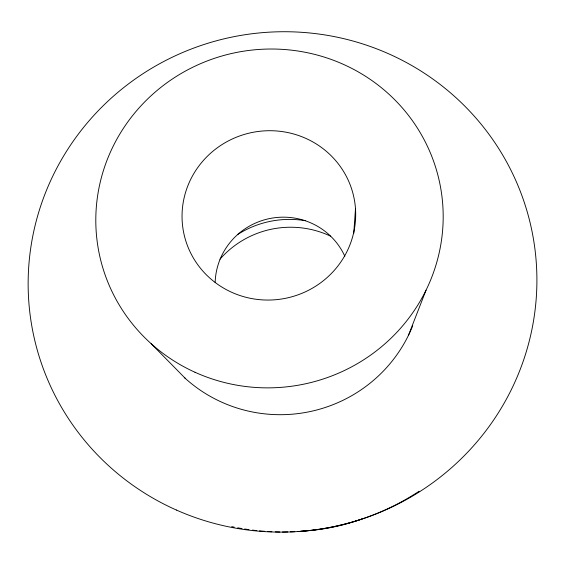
<?xml version="1.0" encoding="UTF-8"?>
<svg xmlns="http://www.w3.org/2000/svg" width="564" height="564" viewBox="0 0 564 564"><rect width="100%" height="100%" fill="white"/><g stroke="black" fill="none" stroke-linecap="round" stroke-linejoin="round"><path stroke-width="0.85" d="M353.776 233.313L355.489 208.722A86.919 84.579 -11.6 0 0 220.446 145.611A86.919 84.579 -11.6 0 0 230.655 291.814A86.919 84.579 -11.6 0 0 355.489 208.722M408.449 335.347L426.024 290.234M151.173 343.702L185.605 378.684M215.159 282.374A67.849 66.7 -11.6 0 1 269.782 218.529A67.849 66.7 -11.6 0 1 344.837 256.275M419.108 491.251A244.402 240.377 -11.6 0 1 297.383 531.542M294.768 531.683A244.402 240.377 -11.6 0 1 290.389 531.859M287.753 531.923A244.402 240.377 -11.6 0 1 282.465 531.972M279.822 531.951A244.402 240.377 -11.6 0 1 275.401 531.859M271.862 531.725A244.402 240.377 -11.6 0 1 267.435 531.485M264.784 531.309A244.402 240.377 -11.6 0 1 259.489 530.865M256.853 530.597A244.402 240.377 -11.6 0 1 252.46 530.097M248.957 529.638A244.402 240.377 -11.6 0 1 244.607 528.997M242.005 528.574A244.402 240.377 -11.6 0 1 237.691 527.812M234.264 527.15A244.402 240.377 -11.6 0 1 231.712 526.628M412.721 325.731A141.36 138.772 -11.6 0 1 184.315 377.506M362.081 518.929A209.66 207.228 -11.6 0 1 300.873 531.21M219.967 259.193A93.152 92.038 -11.6 0 1 330.497 236.119M237.67 234.49A95.605 94.385 -11.6 0 1 305.286 220.686M176.405 510.046A254.568 250.014 -11.6 0 0 535.8 256.839A254.568 250.014 -11.6 0 0 135.36 78.875A254.568 250.014 -11.6 0 0 176.405 510.046M194.975 372.247A173.881 169.235 -11.6 0 0 442.627 203.061A173.881 169.235 -11.6 0 0 170.871 80.01A173.881 169.235 -11.6 0 0 194.975 372.247"/></g></svg>
